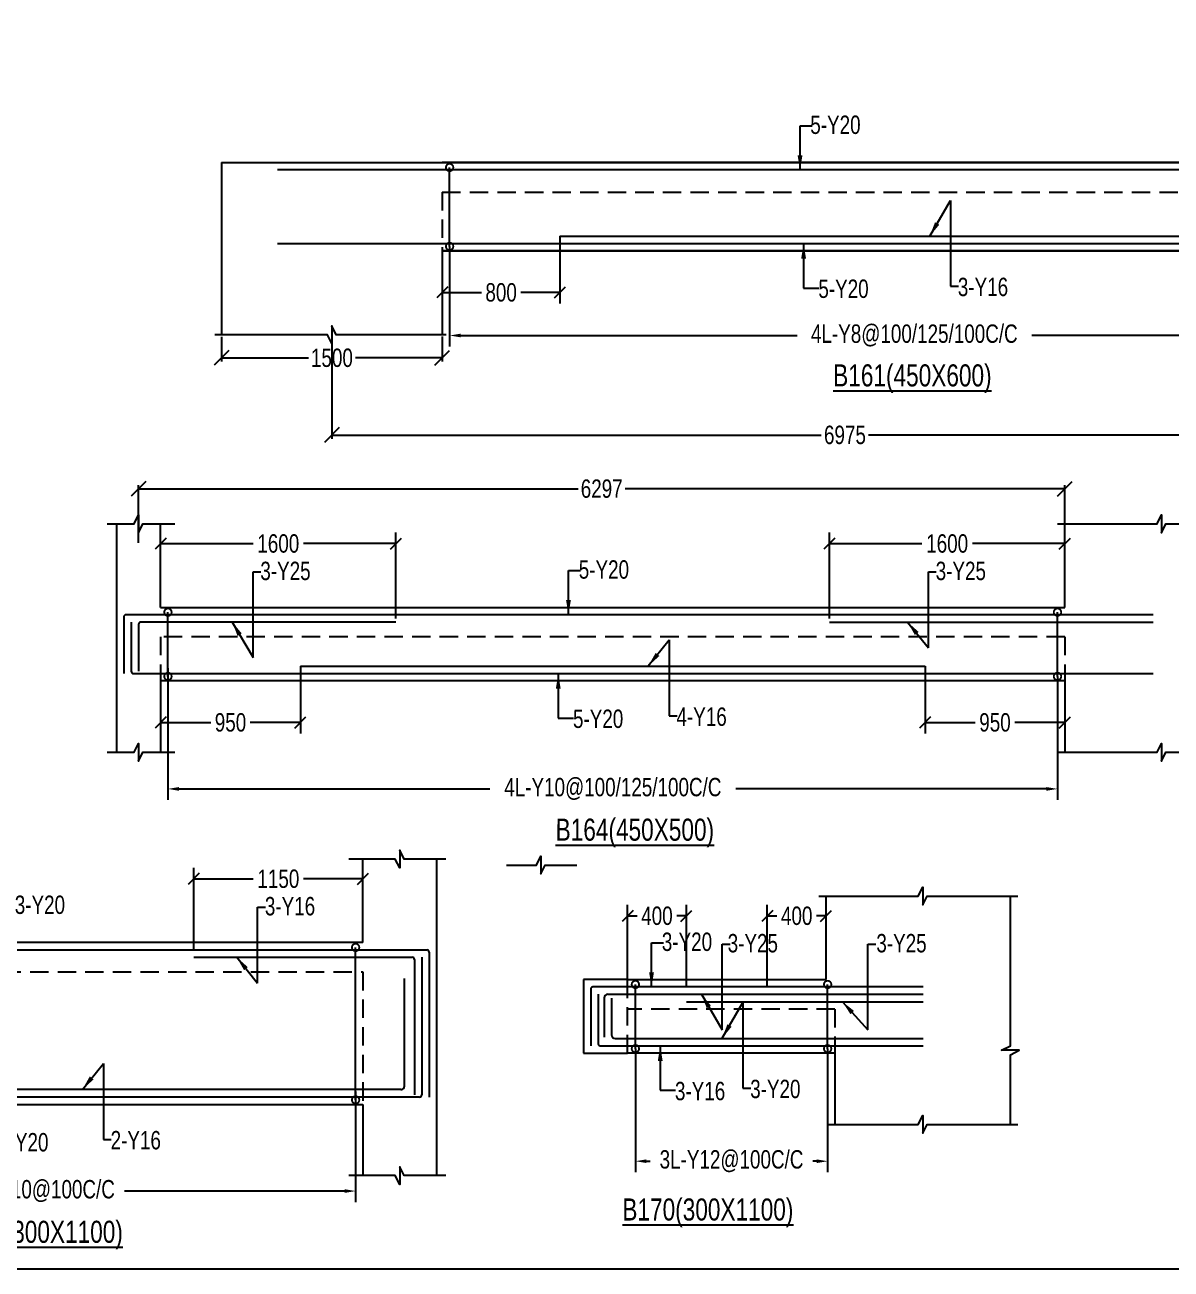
# Model space of a CAD drawing. Header units: millimetres. Extents: x 0 to 31744305, y -21599035 to 0.
# Drawn here: x 31663438 to 31671230, y -21226542 to -21218082 of the extents above; entities that cross this region are included whole.
import ezdxf

# ---------------------------------------------------------------- set-up
doc = ezdxf.new("R2010")
doc.units = ezdxf.units.MM
doc.header["$LTSCALE"] = 1000
doc.header["$MEASUREMENT"] = 0
doc.header["$PDMODE"] = 3
for name, pattern in [('CONTINOUS', [0]), ('CONTINU', [0]), ('HIDDEN', [0.375, 0.25, -0.125])]:
    doc.linetypes.add(name, pattern=pattern)
for name, color, linetype in [('-S-ARROW', 253, 'Continuous'), ('-S-MISC', 8, 'Continuous'), ('-S-STIRRUPS DIM', 6, 'Continuous'), ('-S-STIRUP', 11, 'Continuous'), ('-STR-BEAM', 7, 'CONTINU'), ('-STR-COLUMN', 5, 'HIDDEN'), ('-STR-REINF', 3, 'Continuous'), ('-STR-RF-DIM', 8, 'CONTINOUS'), ('-STR-TEXT', 6, 'Continuous'), ('S-DIM', 7, 'Continuous'), ('SEC TEXT', 9, 'Continuous'), ('SLAB LINE', 254, 'HIDDEN')]:
    doc.layers.add(name, color=color, linetype=linetype)
doc.styles.add('BEAM-LS', font='romans.shx', dxfattribs={"width": 0.8})
doc.styles.add('SOBHA', font='swisscl.ttf')
doc.styles.add('sobha.sed', font='swisscl.ttf')
doc.dimstyles.new('S-50', dxfattribs={"dimscale": 50, "dimtxt": 2.5, "dimasz": 2, "dimexe": 0.5, "dimexo": 0.25, "dimgap": 0.25, "dimtad": 0, "dimdec": 0, "dimrnd": 0.0005, "dimzin": 0, "dimdsep": 46, "dimtxsty": 'sobha.sed', "dimblk": 'OBLIQUE', "dimcen": 0.09, "dimclrd": 8, "dimclre": 8, "dimclrt": 6, "dimadec": 0, "dimazin": 0, "dimtfac": 1, "dimtdec": 0, "dimtofl": 0, "dimtmove": 2, "dimatfit": 3, "dimfxl": 0.18, "dimtolj": 1, "dimtzin": 0, "dimlwd": -1, "dimlwe": -1, "dimarcsym": 0})
doc.dimstyles.new('S-DIM50', dxfattribs={"dimscale": 50, "dimtxt": 2.5, "dimasz": 1.5, "dimexe": 1.5, "dimexo": 1, "dimgap": 0.5, "dimtad": 0, "dimdec": 0, "dimzin": 0, "dimdsep": 46, "dimtxsty": 'SOBHA', "dimcen": 0.09, "dimclrd": 256, "dimclre": 256, "dimclrt": 6, "dimadec": 5, "dimazin": 0, "dimtfac": 1, "dimtdec": 0, "dimtofl": 0, "dimtmove": 0, "dimatfit": 3, "dimfxl": 0.18, "dimtolj": 1, "dimtzin": 0, "dimlwd": -1, "dimlwe": -1, "dimarcsym": 0})
doc.dimstyles.new('STIRUP', dxfattribs={"dimscale": 50, "dimtxt": 2.5, "dimasz": 2.2, "dimexe": 0, "dimexo": 0, "dimgap": 0.5, "dimtad": 0, "dimdec": 0, "dimzin": 0, "dimdsep": 46, "dimtxsty": 'BEAM-LS', "dimblk": 'DOTSMALL', "dimcen": 0.09, "dimclrd": 256, "dimclre": 256, "dimclrt": 256, "dimadec": 5, "dimazin": 0, "dimtfac": 1, "dimtdec": 0, "dimtofl": 0, "dimtmove": 0, "dimatfit": 3, "dimldrblk": 'DOTSMALL', "dimfxl": 0, "dimfxlon": 1, "dimtolj": 1, "dimtzin": 0, "dimlwd": -1, "dimlwe": -1, "dimarcsym": 0})

# ---------------------------------------------------------------- blocks, each defined once
blk = doc.blocks.new('*D274')
at = {"layer": '-STR-RF-DIM', "transparency": 16777216}
for p, q in [((31666325.2, -21219588.2), (31666325.2, -21220269)), ((31672225.2, -21219588.2), (31672225.2, -21220269)), ((31666400.2, -21220194), (31668686.8, -21220194)), ((31672150.2, -21220194), (31670282.1, -21220194))]:
    blk.add_line(p, q, dxfattribs=at)
for points in [[(31666400.2, -21220181.5), (31666400.2, -21220206.5), (31666325.2, -21220194)], [(31672150.2, -21220181.5), (31672150.2, -21220206.5), (31672225.2, -21220194)]]:
    blk.add_solid(points, dxfattribs=at)
at = {"layer": 'Defpoints', "color": 0, "transparency": 16777216}
for p in [(31666325.2, -21219588.2, 0), (31672225.2, -21219588.2, 0), (31672225.2, -21220194)]:
    blk.add_point(p, dxfattribs=at)
at = {"layer": '-STR-RF-DIM', "color": 6, "transparency": 16777216, "insert": (31669484.4, -21220194), "char_height": 125, "attachment_point": 5, "style": 'SOBHA'}
blk.add_mtext('\\A1;4L-Y8@100/125/100C/C', dxfattribs=at)
blk = doc.blocks.new('_DotSmall')
at = {"color": 0, "linetype": 'ByBlock', "const_width": 0.5}
blk.add_lwpolyline([(-0.0625, 0, 1), (0.0625, 0, 1)], format="xyb", close=True, dxfattribs=at)
blk = doc.blocks.new('*D275')
at = {"layer": '-S-STIRUP', "ltscale": 100, "transparency": 16777216}
blk.add_line((31666325.2, -21219588.2), (31666325.2, -21219051.5), dxfattribs=at)
at = {"layer": 'Defpoints', "color": 0, "linetype": 'CONTINU', "ltscale": 100, "transparency": 16777216}
for p in [(31666325.2, -21219051.5), (31666325.2, -21219051.5), (31666325.2, -21219588.2, 0)]:
    blk.add_point(p, dxfattribs=at)
at = {"layer": '-S-STIRUP', "linetype": 'CONTINU', "ltscale": 100, "transparency": 16777216, "xscale": 100, "yscale": 100, "zscale": 100}
for p, rotation in [((31666325.2, -21219051.5), 90), ((31666325.2, -21219588.2), 270)]:
    blk.add_blockref('_DotSmall', p, dxfattribs=dict(at, rotation=rotation))
blk = doc.blocks.new('_OBLIQUE')
at = {"color": 0, "linetype": 'ByBlock'}
blk.add_line((-0.5, -0.5), (0.5, 0.5), dxfattribs=at)
blk = doc.blocks.new('*D289')
at = {"layer": '-STR-RF-DIM', "transparency": 16777216}
for p, q in [((31664410.4, -21222455), (31664410.4, -21223351.8)), ((31670457.6, -21222511.9), (31670457.6, -21223351.8)), ((31664485.4, -21223276.8), (31666598.2, -21223276.8)), ((31670382.6, -21223276.8), (31668271.8, -21223276.8))]:
    blk.add_line(p, q, dxfattribs=at)
for points in [[(31664485.4, -21223264.3), (31664485.4, -21223289.3), (31664410.4, -21223276.8)], [(31670382.6, -21223264.3), (31670382.6, -21223289.3), (31670457.6, -21223276.8)]]:
    blk.add_solid(points, dxfattribs=at)
at = {"layer": 'Defpoints', "color": 0, "transparency": 16777216}
for p in [(31664410.4, -21222455, 178586.6), (31670457.6, -21222511.9, 178586.6), (31670457.6, -21223276.8)]:
    blk.add_point(p, dxfattribs=at)
at = {"layer": '-STR-RF-DIM', "color": 6, "transparency": 16777216, "insert": (31667435, -21223276.8), "char_height": 125, "attachment_point": 5, "style": 'SOBHA'}
blk.add_mtext('\\A1;4L-Y10@100/125/100C/C', dxfattribs=at)
blk = doc.blocks.new('*D290')
at = {"layer": '-S-STIRUP', "ltscale": 100, "transparency": 16777216}
blk.add_line((31664410.4, -21222511.9), (31664410.4, -21222075.2), dxfattribs=at)
at = {"layer": 'Defpoints', "color": 0, "linetype": 'CONTINU', "ltscale": 100, "transparency": 16777216}
for p in [(31664410.4, -21222075.2), (31664410.4, -21222075.2), (31664410.4, -21222511.9)]:
    blk.add_point(p, dxfattribs=at)
at = {"layer": '-S-STIRUP', "linetype": 'CONTINU', "ltscale": 100, "transparency": 16777216, "xscale": 100, "yscale": 100, "zscale": 100}
for p, rotation in [((31664410.4, -21222075.2), 90), ((31664410.4, -21222511.9), 270)]:
    blk.add_blockref('_DotSmall', p, dxfattribs=dict(at, rotation=rotation))
blk = doc.blocks.new('*D291')
at = {"layer": '-S-STIRUP', "ltscale": 100, "transparency": 16777216}
blk.add_line((31670457.6, -21222511.9), (31670457.6, -21222075.2), dxfattribs=at)
at = {"layer": 'Defpoints', "color": 0, "linetype": 'CONTINU', "ltscale": 100, "transparency": 16777216}
for p in [(31670457.6, -21222075.2), (31670457.6, -21222075.2), (31670457.6, -21222511.9)]:
    blk.add_point(p, dxfattribs=at)
at = {"layer": '-S-STIRUP', "linetype": 'CONTINU', "ltscale": 100, "transparency": 16777216, "xscale": 100, "yscale": 100, "zscale": 100}
for p, rotation in [((31670457.6, -21222075.2), 90), ((31670457.6, -21222511.9), 270)]:
    blk.add_blockref('_DotSmall', p, dxfattribs=dict(at, rotation=rotation))
blk = doc.blocks.new('*D298')
at = {"layer": '-STR-RF-DIM', "transparency": 16777216}
for p, q in [((31665686.1, -21225334.3), (31665686.1, -21226085.9)), ((31661460.7, -21225391.2), (31661460.7, -21226085.9)), ((31661535.7, -21226010.9), (31663007.7, -21226010.9)), ((31665611.1, -21226010.9), (31664114.3, -21226010.9))]:
    blk.add_line(p, q, dxfattribs=at)
for points in [[(31661535.7, -21225998.4), (31661535.7, -21226023.4), (31661460.7, -21226010.9)], [(31665611.1, -21225998.4), (31665611.1, -21226023.4), (31665686.1, -21226010.9)]]:
    blk.add_solid(points, dxfattribs=at)
at = {"layer": 'Defpoints', "color": 0, "transparency": 16777216}
for p in [(31665686.1, -21225334.3, 178586.6), (31661460.7, -21225391.2, 178586.6), (31661460.7, -21226010.9)]:
    blk.add_point(p, dxfattribs=at)
at = {"layer": '-STR-RF-DIM', "color": 6, "transparency": 16777216, "insert": (31663561, -21226010.9), "char_height": 125, "attachment_point": 5, "style": 'SOBHA'}
blk.add_mtext('\\A1;3L-Y10@100C/C', dxfattribs=at)
blk = doc.blocks.new('*D299')
at = {"layer": '-S-STIRUP', "ltscale": 100, "transparency": 16777216}
blk.add_line((31665686.1, -21225391.2), (31665686.1, -21224354.5), dxfattribs=at)
at = {"layer": 'Defpoints', "color": 0, "linetype": 'CONTINU', "ltscale": 100, "transparency": 16777216}
for p in [(31665686.1, -21224354.5), (31665686.1, -21224354.5), (31665686.1, -21225391.2)]:
    blk.add_point(p, dxfattribs=at)
at = {"layer": '-S-STIRUP', "linetype": 'CONTINU', "ltscale": 100, "transparency": 16777216, "xscale": 100, "yscale": 100, "zscale": 100}
for p, rotation in [((31665686.1, -21224354.5), 90), ((31665686.1, -21225391.2), 270)]:
    blk.add_blockref('_DotSmall', p, dxfattribs=dict(at, rotation=rotation))
blk = doc.blocks.new('*D490')
at = {"color": 8, "transparency": 16777216}
for p, q in [((31672500.1, -21219631), (31672500.1, -21220895.5)), ((31665525.2, -21220141.5), (31665525.2, -21220895.5)), ((31665525.2, -21220870.5), (31668851.7, -21220870.5)), ((31672500.1, -21220870.5), (31669173.6, -21220870.5))]:
    blk.add_line(p, q, dxfattribs=at)
at = {"layer": 'Defpoints', "color": 0, "transparency": 16777216}
for p in [(31672500.1, -21219618.5, 0), (31665525.2, -21220129, 0), (31672500.1, -21220870.5)]:
    blk.add_point(p, dxfattribs=at)
at = {"color": 8, "transparency": 16777216, "xscale": 100, "yscale": 100, "zscale": 100, "rotation": 180}
blk.add_blockref('_OBLIQUE', (31665525.2, -21220870.5), dxfattribs=at)
at = {"color": 8, "transparency": 16777216, "xscale": 100, "yscale": 100, "zscale": 100}
blk.add_blockref('_OBLIQUE', (31672500.1, -21220870.5), dxfattribs=at)
at = {"color": 6, "transparency": 16777216, "insert": (31669012.7, -21220870.5), "char_height": 125, "attachment_point": 5, "style": 'sobha.sed'}
blk.add_mtext('\\A1;6975', dxfattribs=at)
blk = doc.blocks.new('*D491')
at = {"layer": '-S-STIRRUPS DIM', "color": 251, "transparency": 16777216}
for p, q in [((31667075.3, -21219518.5), (31667075.3, -21219976.4)), ((31666275.2, -21219618.5), (31666275.2, -21219976.4))]:
    blk.add_line(p, q, dxfattribs=at)
at = {"layer": '-S-STIRRUPS DIM', "color": 8, "transparency": 16777216}
for p, q in [((31666275.2, -21219901.4), (31666540.9, -21219901.4)), ((31667075.3, -21219901.4), (31666809.6, -21219901.4))]:
    blk.add_line(p, q, dxfattribs=at)
at = {"layer": 'Defpoints', "color": 0, "transparency": 16777216}
for p in [(31667075.3, -21219518.5, 0), (31666275.2, -21219618.5, -178586.6), (31666275.2, -21219901.4)]:
    blk.add_point(p, dxfattribs=at)
at = {"layer": '-S-STIRRUPS DIM', "color": 8, "transparency": 16777216, "xscale": 75, "yscale": 75, "zscale": 75, "rotation": 180}
blk.add_blockref('_OBLIQUE', (31666275.2, -21219901.4), dxfattribs=at)
at = {"layer": '-S-STIRRUPS DIM', "color": 8, "transparency": 16777216, "xscale": 75, "yscale": 75, "zscale": 75}
blk.add_blockref('_OBLIQUE', (31667075.3, -21219901.4), dxfattribs=at)
at = {"layer": '-S-STIRRUPS DIM', "color": 6, "transparency": 16777216, "insert": (31666675.3, -21219901.4), "char_height": 125, "attachment_point": 5, "style": 'sobha.sed'}
blk.add_mtext('\\A1;800', dxfattribs=at)
blk = doc.blocks.new('*D495')
at = {"layer": '-S-STIRRUPS DIM', "color": 251, "transparency": 16777216}
for p, q in [((31668907.6, -21222118.4), (31668907.6, -21221533.8)), ((31670507.6, -21222042.2), (31670507.6, -21221533.8))]:
    blk.add_line(p, q, dxfattribs=at)
at = {"layer": '-S-STIRRUPS DIM', "color": 8, "transparency": 16777216}
for p, q in [((31668907.6, -21221608.8), (31669535.7, -21221608.8)), ((31670507.6, -21221608.8), (31669879.5, -21221608.8))]:
    blk.add_line(p, q, dxfattribs=at)
at = {"layer": 'Defpoints', "color": 0, "transparency": 16777216}
for p in [(31670507.6, -21221608.8), (31670507.6, -21222042.2, 0), (31668907.6, -21222118.4, 0)]:
    blk.add_point(p, dxfattribs=at)
at = {"layer": '-S-STIRRUPS DIM', "color": 8, "transparency": 16777216, "xscale": 75, "yscale": 75, "zscale": 75, "rotation": 180}
blk.add_blockref('_OBLIQUE', (31668907.6, -21221608.8), dxfattribs=at)
at = {"layer": '-S-STIRRUPS DIM', "color": 8, "transparency": 16777216, "xscale": 75, "yscale": 75, "zscale": 75}
blk.add_blockref('_OBLIQUE', (31670507.6, -21221608.8), dxfattribs=at)
at = {"layer": '-S-STIRRUPS DIM', "color": 6, "transparency": 16777216, "insert": (31669707.6, -21221608.8), "char_height": 125, "attachment_point": 5, "style": 'sobha.sed'}
blk.add_mtext('\\A1;1600', dxfattribs=at)
blk = doc.blocks.new('*D496')
at = {"color": 8, "transparency": 16777216}
for p, q in [((31664210.6, -21221603.5), (31664210.6, -21221211)), ((31670507.6, -21221521.3), (31670507.6, -21221211)), ((31664210.6, -21221236), (31667198.6, -21221236)), ((31670507.6, -21221236), (31667519.6, -21221236))]:
    blk.add_line(p, q, dxfattribs=at)
at = {"layer": 'Defpoints', "color": 0, "transparency": 16777216}
for p in [(31670507.6, -21221236), (31670507.6, -21221533.8, 0), (31664210.6, -21221616, 0)]:
    blk.add_point(p, dxfattribs=at)
at = {"color": 8, "transparency": 16777216, "xscale": 100, "yscale": 100, "zscale": 100, "rotation": 180}
blk.add_blockref('_OBLIQUE', (31664210.6, -21221236), dxfattribs=at)
at = {"color": 8, "transparency": 16777216, "xscale": 100, "yscale": 100, "zscale": 100}
blk.add_blockref('_OBLIQUE', (31670507.6, -21221236), dxfattribs=at)
at = {"color": 6, "transparency": 16777216, "insert": (31667359.1, -21221236), "char_height": 125, "attachment_point": 5, "style": 'sobha.sed'}
blk.add_mtext('\\A1;6297', dxfattribs=at)
blk = doc.blocks.new('*D497')
at = {"layer": '-S-STIRRUPS DIM', "color": 251, "transparency": 16777216}
for p, q in [((31664360.6, -21222042.2), (31664360.6, -21221533.8)), ((31665960.6, -21222118.4), (31665960.6, -21221533.8))]:
    blk.add_line(p, q, dxfattribs=at)
at = {"layer": '-S-STIRRUPS DIM', "color": 8, "transparency": 16777216}
for p, q in [((31664360.6, -21221608.8), (31664988.7, -21221608.8)), ((31665960.6, -21221608.8), (31665332.5, -21221608.8))]:
    blk.add_line(p, q, dxfattribs=at)
at = {"layer": 'Defpoints', "color": 0, "transparency": 16777216}
for p in [(31664360.6, -21221608.8), (31664360.6, -21222042.2, 0), (31665960.6, -21222118.4, 0)]:
    blk.add_point(p, dxfattribs=at)
at = {"layer": '-S-STIRRUPS DIM', "color": 8, "transparency": 16777216, "xscale": 75, "yscale": 75, "zscale": 75, "rotation": 180}
blk.add_blockref('_OBLIQUE', (31664360.6, -21221608.8), dxfattribs=at)
at = {"layer": '-S-STIRRUPS DIM', "color": 8, "transparency": 16777216, "xscale": 75, "yscale": 75, "zscale": 75}
blk.add_blockref('_OBLIQUE', (31665960.6, -21221608.8), dxfattribs=at)
at = {"layer": '-S-STIRRUPS DIM', "color": 6, "transparency": 16777216, "insert": (31665160.6, -21221608.8), "char_height": 125, "attachment_point": 5, "style": 'sobha.sed'}
blk.add_mtext('\\A1;1600', dxfattribs=at)
blk = doc.blocks.new('*D498')
at = {"layer": '-S-STIRRUPS DIM', "color": 251, "transparency": 16777216}
for p, q in [((31669557.6, -21222442.2), (31669557.6, -21222900.1)), ((31670507.6, -21222542.2), (31670507.6, -21222900.1))]:
    blk.add_line(p, q, dxfattribs=at)
at = {"layer": '-S-STIRRUPS DIM', "color": 8, "transparency": 16777216}
for p, q in [((31669557.6, -21222825.1), (31669898.2, -21222825.1)), ((31670507.6, -21222825.1), (31670167, -21222825.1))]:
    blk.add_line(p, q, dxfattribs=at)
at = {"layer": 'Defpoints', "color": 0, "transparency": 16777216}
for p in [(31669557.6, -21222442.2, 0), (31670507.6, -21222542.2, -178586.6), (31670507.6, -21222825.1)]:
    blk.add_point(p, dxfattribs=at)
at = {"layer": '-S-STIRRUPS DIM', "color": 8, "transparency": 16777216, "xscale": 75, "yscale": 75, "zscale": 75, "rotation": 180}
blk.add_blockref('_OBLIQUE', (31669557.6, -21222825.1), dxfattribs=at)
at = {"layer": '-S-STIRRUPS DIM', "color": 8, "transparency": 16777216, "xscale": 75, "yscale": 75, "zscale": 75}
blk.add_blockref('_OBLIQUE', (31670507.6, -21222825.1), dxfattribs=at)
at = {"layer": '-S-STIRRUPS DIM', "color": 6, "transparency": 16777216, "insert": (31670032.6, -21222825.1), "char_height": 125, "attachment_point": 5, "style": 'sobha.sed'}
blk.add_mtext('\\A1;950', dxfattribs=at)
blk = doc.blocks.new('*D499')
at = {"layer": '-S-STIRRUPS DIM', "color": 251, "transparency": 16777216}
for p, q in [((31665310.6, -21222442.2), (31665310.6, -21222900.1)), ((31664360.6, -21222542.2), (31664360.6, -21222900.1))]:
    blk.add_line(p, q, dxfattribs=at)
at = {"layer": '-S-STIRRUPS DIM', "color": 8, "transparency": 16777216}
for p, q in [((31664360.6, -21222825.1), (31664701.1, -21222825.1)), ((31665310.6, -21222825.1), (31664970, -21222825.1))]:
    blk.add_line(p, q, dxfattribs=at)
at = {"layer": 'Defpoints', "color": 0, "transparency": 16777216}
for p in [(31665310.6, -21222442.2, 0), (31664360.6, -21222542.2, -178586.6), (31664360.6, -21222825.1)]:
    blk.add_point(p, dxfattribs=at)
at = {"layer": '-S-STIRRUPS DIM', "color": 8, "transparency": 16777216, "xscale": 75, "yscale": 75, "zscale": 75, "rotation": 180}
blk.add_blockref('_OBLIQUE', (31664360.6, -21222825.1), dxfattribs=at)
at = {"layer": '-S-STIRRUPS DIM', "color": 8, "transparency": 16777216, "xscale": 75, "yscale": 75, "zscale": 75}
blk.add_blockref('_OBLIQUE', (31665310.6, -21222825.1), dxfattribs=at)
at = {"layer": '-S-STIRRUPS DIM', "color": 6, "transparency": 16777216, "insert": (31664835.6, -21222825.1), "char_height": 125, "attachment_point": 5, "style": 'sobha.sed'}
blk.add_mtext('\\A1;950', dxfattribs=at)
blk = doc.blocks.new('*D500')
at = {"layer": '-S-STIRRUPS DIM', "color": 251, "transparency": 16777216}
for p, q in [((31664586, -21224376.3), (31664586, -21223813.1)), ((31665736, -21224321.5), (31665736, -21223813.1))]:
    blk.add_line(p, q, dxfattribs=at)
at = {"layer": '-S-STIRRUPS DIM', "color": 8, "transparency": 16777216}
for p, q in [((31664586, -21223888.1), (31664989.1, -21223888.1)), ((31665736, -21223888.1), (31665332.9, -21223888.1))]:
    blk.add_line(p, q, dxfattribs=at)
at = {"layer": 'Defpoints', "color": 0, "transparency": 16777216}
for p in [(31665736, -21223888.1), (31665736, -21224321.5, 0), (31664586, -21224376.3, 0)]:
    blk.add_point(p, dxfattribs=at)
at = {"layer": '-S-STIRRUPS DIM', "color": 8, "transparency": 16777216, "xscale": 75, "yscale": 75, "zscale": 75, "rotation": 180}
blk.add_blockref('_OBLIQUE', (31664586, -21223888.1), dxfattribs=at)
at = {"layer": '-S-STIRRUPS DIM', "color": 8, "transparency": 16777216, "xscale": 75, "yscale": 75, "zscale": 75}
blk.add_blockref('_OBLIQUE', (31665736, -21223888.1), dxfattribs=at)
at = {"layer": '-S-STIRRUPS DIM', "color": 6, "transparency": 16777216, "insert": (31665161, -21223888.1), "char_height": 125, "attachment_point": 5, "style": 'sobha.sed'}
blk.add_mtext('\\A1;1150', dxfattribs=at)
blk = doc.blocks.new('*D832')
at = {"layer": '-S-STIRRUPS DIM', "color": 251, "transparency": 16777216}
for p, q in [((31668484.7, -21224620.3), (31668484.7, -21224064.9)), ((31668884.7, -21224573.3), (31668884.7, -21224064.9))]:
    blk.add_line(p, q, dxfattribs=at)
at = {"layer": '-S-STIRRUPS DIM', "color": 8, "transparency": 16777216}
for p, q in [((31668484.7, -21224139.9), (31668549.7, -21224139.9)), ((31668884.7, -21224139.9), (31668819.7, -21224139.9))]:
    blk.add_line(p, q, dxfattribs=at)
at = {"layer": 'Defpoints', "color": 0, "transparency": 16777216}
for p in [(31668884.7, -21224139.9), (31668884.7, -21224573.3, 0), (31668484.7, -21224620.3, 0)]:
    blk.add_point(p, dxfattribs=at)
at = {"layer": '-S-STIRRUPS DIM', "color": 8, "transparency": 16777216, "xscale": 75, "yscale": 75, "zscale": 75, "rotation": 180}
blk.add_blockref('_OBLIQUE', (31668484.7, -21224139.9), dxfattribs=at)
at = {"layer": '-S-STIRRUPS DIM', "color": 8, "transparency": 16777216, "xscale": 75, "yscale": 75, "zscale": 75}
blk.add_blockref('_OBLIQUE', (31668884.7, -21224139.9), dxfattribs=at)
at = {"layer": '-S-STIRRUPS DIM', "color": 6, "transparency": 16777216, "insert": (31668684.7, -21224139.9), "char_height": 125, "attachment_point": 5, "style": 'sobha.sed'}
blk.add_mtext('\\A1;400', dxfattribs=at)
blk = doc.blocks.new('*D833')
at = {"layer": '-STR-RF-DIM', "transparency": 16777216}
for p, q in [((31667588.2, -21225043), (31667588.2, -21225882.9)), ((31668895.1, -21225043), (31668895.1, -21225882.9)), ((31667663.2, -21225807.9), (31667688.3, -21225807.9)), ((31668820.1, -21225807.9), (31668794.9, -21225807.9))]:
    blk.add_line(p, q, dxfattribs=at)
for points in [[(31667663.2, -21225795.4), (31667663.2, -21225820.4), (31667588.2, -21225807.9)], [(31668820.1, -21225795.4), (31668820.1, -21225820.4), (31668895.1, -21225807.9)]]:
    blk.add_solid(points, dxfattribs=at)
at = {"layer": 'Defpoints', "color": 0, "transparency": 16777216}
for p in [(31667588.2, -21225043, 0), (31668895.1, -21225043, 178586.6), (31668895.1, -21225807.9)]:
    blk.add_point(p, dxfattribs=at)
at = {"layer": '-STR-RF-DIM', "color": 6, "transparency": 16777216, "insert": (31668241.6, -21225807.9), "char_height": 125, "attachment_point": 5, "style": 'SOBHA'}
blk.add_mtext('\\A1;3L-Y12@100C/C', dxfattribs=at)
blk = doc.blocks.new('*D834')
at = {"layer": '-S-STIRUP', "ltscale": 100, "transparency": 16777216}
blk.add_line((31667588.2, -21225043), (31667588.2, -21224606.3), dxfattribs=at)
at = {"layer": 'Defpoints', "color": 0, "linetype": 'CONTINU', "ltscale": 100, "transparency": 16777216}
for p in [(31667588.2, -21224606.3), (31667588.2, -21224606.3), (31667588.2, -21225043, 0)]:
    blk.add_point(p, dxfattribs=at)
at = {"layer": '-S-STIRUP', "linetype": 'CONTINU', "ltscale": 100, "transparency": 16777216, "xscale": 100, "yscale": 100, "zscale": 100}
for p, rotation in [((31667588.2, -21224606.3), 90), ((31667588.2, -21225043), 270)]:
    blk.add_blockref('_DotSmall', p, dxfattribs=dict(at, rotation=rotation))
blk = doc.blocks.new('*D835')
at = {"layer": '-S-STIRUP', "ltscale": 100, "transparency": 16777216}
blk.add_line((31668895.1, -21225043), (31668895.1, -21224606.3), dxfattribs=at)
at = {"layer": 'Defpoints', "color": 0, "linetype": 'CONTINU', "ltscale": 100, "transparency": 16777216}
for p in [(31668895.1, -21224606.3), (31668895.1, -21224606.3), (31668895.1, -21225043, 0)]:
    blk.add_point(p, dxfattribs=at)
at = {"layer": '-S-STIRUP', "linetype": 'CONTINU', "ltscale": 100, "transparency": 16777216, "xscale": 100, "yscale": 100, "zscale": 100}
for p, rotation in [((31668895.1, -21224606.3), 90), ((31668895.1, -21225043), 270)]:
    blk.add_blockref('_DotSmall', p, dxfattribs=dict(at, rotation=rotation))
blk = doc.blocks.new('*D831')
at = {"layer": '-S-STIRRUPS DIM', "color": 251, "transparency": 16777216}
for p, q in [((31667534.7, -21224573.3), (31667534.7, -21224064.9)), ((31667934.7, -21224620.3), (31667934.7, -21224064.9))]:
    blk.add_line(p, q, dxfattribs=at)
at = {"layer": '-S-STIRRUPS DIM', "color": 8, "transparency": 16777216}
for p, q in [((31667534.7, -21224139.9), (31667599.7, -21224139.9)), ((31667934.7, -21224139.9), (31667869.7, -21224139.9))]:
    blk.add_line(p, q, dxfattribs=at)
at = {"layer": 'Defpoints', "color": 0, "transparency": 16777216}
for p in [(31667534.7, -21224139.9), (31667534.7, -21224573.3, 0), (31667934.7, -21224620.3, 0)]:
    blk.add_point(p, dxfattribs=at)
at = {"layer": '-S-STIRRUPS DIM', "color": 8, "transparency": 16777216, "xscale": 75, "yscale": 75, "zscale": 75, "rotation": 180}
blk.add_blockref('_OBLIQUE', (31667534.7, -21224139.9), dxfattribs=at)
at = {"layer": '-S-STIRRUPS DIM', "color": 8, "transparency": 16777216, "xscale": 75, "yscale": 75, "zscale": 75}
blk.add_blockref('_OBLIQUE', (31667934.7, -21224139.9), dxfattribs=at)
at = {"layer": '-S-STIRRUPS DIM', "color": 6, "transparency": 16777216, "insert": (31667734.7, -21224139.9), "char_height": 125, "attachment_point": 5, "style": 'sobha.sed'}
blk.add_mtext('\\A1;400', dxfattribs=at)
blk = doc.blocks.new('*D1118')
at = {"layer": 'Defpoints', "color": 0, "transparency": 16777216}
for p in [(31664775.2, -21220189.4, 0), (31666275.2, -21220189.3, 0), (31666275.2, -21220346.1)]:
    blk.add_point(p, dxfattribs=at)
at = {"layer": 'S-DIM', "color": 8, "transparency": 16777216}
for p, q in [((31664775.2, -21220201.9), (31664775.2, -21220371.1)), ((31666275.2, -21220201.8), (31666275.2, -21220371.1)), ((31664775.2, -21220346.1), (31665365.8, -21220346.1)), ((31666275.2, -21220346.1), (31665684.6, -21220346.1))]:
    blk.add_line(p, q, dxfattribs=at)
at = {"layer": 'S-DIM', "color": 8, "transparency": 16777216, "xscale": 100, "yscale": 100, "zscale": 100, "rotation": 180}
blk.add_blockref('_OBLIQUE', (31664775.2, -21220346.1), dxfattribs=at)
at = {"layer": 'S-DIM', "color": 8, "transparency": 16777216, "xscale": 100, "yscale": 100, "zscale": 100}
blk.add_blockref('_OBLIQUE', (31666275.2, -21220346.1), dxfattribs=at)
at = {"layer": 'S-DIM', "color": 6, "transparency": 16777216, "insert": (31665525.2, -21220346.1), "char_height": 125, "attachment_point": 5, "style": 'sobha.sed'}
blk.add_mtext('\\A1;1500', dxfattribs=at)

msp = doc.modelspace()

# ---------------------------------------------------------------- linework, layer by layer
at = {"layer": '-S-MISC', "linetype": 'ByBlock', "ltscale": 1000, "elevation": 0}
for points in [[(31666302, -21220189.4), (31665555.1, -21220188.6), (31665525.2, -21220129), (31665525.2, -21220249.1), (31665495.4, -21220188.6), (31664728.1, -21220189.4)], [(31663998, -21221474), (31664180.7, -21221474), (31664210.6, -21221414.3), (31664210.6, -21221534.5), (31664240.4, -21221474), (31664456.5, -21221474)], [(31670457.6, -21221474), (31671134.1, -21221474), (31671163.9, -21221414.3), (31671163.9, -21221534.5), (31671193.8, -21221474), (31671810, -21221474.2)], [(31670459.1, -21223026.8), (31671134.1, -21223026.8), (31671163.9, -21222967.1), (31671163.9, -21223087.3), (31671193.8, -21223026.8), (31671810, -21223027)], [(31666298.6, -21223753.3), (31666015.8, -21223753.3), (31665986, -21223693.7), (31665986, -21223813.8), (31665956.1, -21223753.3), (31665640.1, -21223753.3)], [(31666712.2, -21223794.8), (31666915, -21223794.3), (31666944.9, -21223734.7), (31666944.9, -21223854.8), (31666974.7, -21223794.3), (31667190.7, -21223794.8)], [(31668834.7, -21224005.1), (31669511.2, -21224005.1), (31669541.1, -21223945.4), (31669541.1, -21224065.6), (31669570.9, -21224005.1), (31670187.1, -21224005.3)], [(31670137.1, -21225557.9), (31670137.9, -21225084), (31670197.5, -21225054.1), (31670077.4, -21225054.1), (31670137.9, -21225024.3), (31670137.3, -21224005.1)], [(31668895.1, -21225557.9), (31669511.2, -21225557.9), (31669541.1, -21225498.2), (31669541.1, -21225618.4), (31669570.9, -21225557.9), (31670187.1, -21225558.1)], [(31666298.6, -21225906.1), (31666015.9, -21225906.1), (31665986, -21225846.4), (31665986, -21225966.6), (31665956.2, -21225906.1), (31665640.1, -21225906.1)]]:
    msp.add_lwpolyline(points, dxfattribs=at)
at = {"layer": '-S-MISC', "linetype": 'ByBlock', "ltscale": 1000}
msp.add_lwpolyline([(31663998, -21223026.8), (31664180.7, -21223026.8), (31664210.6, -21222967.1), (31664210.6, -21223087.3), (31664240.4, -21223026.8), (31664456.4, -21223026.8)], dxfattribs=at)
at = {"layer": '-STR-BEAM'}
for p, q in [((31664775.2, -21219018.5, 0), (31672275.2, -21219018.5, 0)), ((31672275.2, -21219018.5, 0), (31666275.2, -21219018.5, 0)), ((31664360.6, -21222042.2, 0), (31670507.6, -21222042.2, 0)), ((31665736, -21224321.5, 0), (31661410.7, -21224321.5, 0)), ((31667534.7, -21224573.3, 0), (31667234.7, -21224573.3, 0)), ((31667234.7, -21224573.3, 0), (31667234.7, -21225073.3, 0)), ((31667534.7, -21224573.3, 0), (31668884.7, -21224573.3, 0)), ((31667234.7, -21225073.3, 0), (31667534.7, -21225073.3, 0))]:
    msp.add_line(p, q, dxfattribs=at)
at = {"layer": '-STR-BEAM', "elevation": 0}
msp.add_lwpolyline([(31679606.4, -21226541.6), (31644306.4, -21226541.6), (31644306.4, -21197875), (31679606.4, -21197841.6)], close=True, dxfattribs=at)
for points in [[(31666275.2, -21219618.5), (31672275.2, -21219618.5)], [(31672275.2, -21219618.5), (31666275.2, -21219618.5)], [(31670507.6, -21222542.2), (31664360.6, -21222542.2)], [(31668945.1, -21225073.3), (31667534.7, -21225073.3)], [(31661410.7, -21225421.5), (31665736, -21225421.5)]]:
    msp.add_lwpolyline(points, dxfattribs=at)
at = {"layer": '-STR-COLUMN', "linetype": 'Continuous', "ltscale": 10}
for p, q in [((31664775.2, -21219018.5, 0), (31664775.2, -21220189.4, 0)), ((31666275.2, -21219618.5, 0), (31666275.2, -21220189.4, 0)), ((31664060.5, -21221474, 0), (31664060.5, -21223026.8, 0)), ((31664360.6, -21222042.2, 0), (31664360.6, -21221474, 0)), ((31670507.6, -21222042.2, 0), (31670507.6, -21221474, 0)), ((31670507.6, -21222042.2, 0), (31670507.6, -21221474, 0)), ((31664360.6, -21222542.2), (31664360.6, -21223026.8)), ((31670507.6, -21222542.2), (31670507.6, -21223026.8)), ((31670507.6, -21222542.2, 0), (31670507.6, -21223026.8, 0)), ((31665736, -21224321.5, 0), (31665736, -21223753.3, 0)), ((31666236, -21223753.3, 0), (31666236, -21225906.1, 0)), ((31668884.7, -21224573.3, 0), (31668884.7, -21224005.1, 0)), ((31668945.1, -21225073.3, 0), (31668945.1, -21225557.9, 0)), ((31665736, -21225421.5, 0), (31665736, -21225906.1, 0))]:
    msp.add_line(p, q, dxfattribs=at)
at = {"layer": '-STR-REINF', "ltscale": 10}
for p, q in [((31672660, -21219068.5, 0), (31665154.8, -21219068.5, 0)), ((31667075.3, -21219518.5, 0), (31671475.1, -21219518.5, 0)), ((31665154.8, -21219568.5, 0), (31672610, -21219568.5, 0)), ((31664110.5, -21222107.2, 0), (31664110.5, -21222492.8, 0)), ((31671107.6, -21222092.2, 0), (31664125.5, -21222092.2, 0)), ((31664160.5, -21222142.2, 0), (31664160.5, -21222477.2, 0)), ((31664210.5, -21222157.2, 0), (31664210.5, -21222477.2, 0)), ((31665960.6, -21222142.2, 0), (31664225.5, -21222142.2, 0)), ((31668907.6, -21222142.2, 0), (31671107.6, -21222142.2, 0)), ((31664175.5, -21222492.2, 0), (31671107.6, -21222492.2, 0)), ((31665310.6, -21222442.2, 0), (31669557.6, -21222442.2, 0)), ((31660810.7, -21224371.5, 0), (31666171, -21224371.5, 0)), ((31664586, -21224421.5, 0), (31666071, -21224421.5, 0)), ((31666086, -21224436.5, 0), (31666086, -21225356.5, 0)), ((31666136, -21224421.5, 0), (31666136, -21225356.5, 0)), ((31666186, -21224386.5, 0), (31666186, -21225372.2, 0)), ((31666018.7, -21225296.5, 0), (31666018.7, -21224565.3, 0)), ((31667284.7, -21224638.3, 0), (31667284.7, -21225023.9, 0)), ((31669545.1, -21224623.3, 0), (31667299.7, -21224623.3, 0)), ((31667334.7, -21224673.3, 0), (31667334.7, -21225008.3, 0)), ((31667376.1, -21224698.3, 0), (31667376.1, -21224965.4, 0)), ((31667401.1, -21224673.3, 0), (31669545.1, -21224673.3, 0)), ((31667426.1, -21224698.3, 0), (31667426.1, -21224948.3, 0)), ((31667936.1, -21224723.3, 0), (31669545.1, -21224723.3, 0)), ((31667349.7, -21225023.3, 0), (31669545.1, -21225023.3, 0)), ((31667451.1, -21224973.3, 0), (31669545.1, -21224973.3, 0)), ((31666121, -21225371.5, 0), (31660810.7, -21225371.5, 0)), ((31665993.7, -21225321.5, 0), (31660813.4, -21225321.5, 0))]:
    msp.add_line(p, q, dxfattribs=at)
for centre, start, end in [((31664125.5, -21222107.2, 0), 90, 180), ((31664175.5, -21222477.2, 0), 180, 270), ((31666171, -21224386.5, 0), 0, 90), ((31667299.7, -21224638.3, 0), 90, 180), ((31667349.7, -21225008.3, 0), 180, 270), ((31666121, -21225356.5, 0), 270, 0)]:
    msp.add_arc(centre, 15, start, end, dxfattribs=at)
at = {"layer": '-STR-REINF', "ltscale": 10, "extrusion": (-1.27506e-08, 0, 1)}
msp.add_arc((31664225.5, -21222157.2, -0.4), 15, 90, 180, dxfattribs=at)
at = {"layer": '-STR-REINF', "ltscale": 10, "extrusion": (1.27506e-08, 0, 1)}
msp.add_arc((31666071, -21224436.5, 0.4), 15, 0, 90, dxfattribs=at)
at = {"layer": '-STR-REINF', "ltscale": 10, "extrusion": (-4.14371e-09, 0, 1)}
msp.add_arc((31667401.1, -21224698.3, -0.1), 25, 90, 180, dxfattribs=at)
at = {"layer": '-STR-REINF', "ltscale": 10, "extrusion": (4.44221e-08, 0, 1)}
msp.add_arc((31667451.1, -21224948.3, 1.4), 25, 180, 270, dxfattribs=at)
at = {"layer": '-STR-REINF', "ltscale": 10, "extrusion": (-4.05625e-09, 0, 1)}
msp.add_arc((31665993.7, -21225296.5, -0.1), 25, 270, 0, dxfattribs=at)
at = {"layer": 'SLAB LINE', "color": 8, "linetype": 'HIDDEN', "ltscale": 0.5}
for p, q in [((31666275.2, -21219218.5, 0), (31672275.2, -21219218.5, 0)), ((31666275.2, -21219218.5, 0), (31666275.2, -21219618.5, 0)), ((31670507.4, -21222242.2, 0), (31664360.6, -21222242.2, 0)), ((31664360.6, -21222242.2), (31664360.6, -21222542.2)), ((31670507.4, -21222242.2, 0), (31670507.6, -21222542.2, 0)), ((31661410.9, -21224521.5, 0), (31665736, -21224521.5, 0)), ((31665736, -21224521.5, 0), (31665736, -21225421.5, 0)), ((31667534.7, -21225073.3, 0), (31667534.7, -21224573.3, 0)), ((31668944.9, -21224773.3, 0), (31667534.7, -21224773.3, 0)), ((31668944.9, -21224773.3, 0), (31668944.9, -21225073.3, 0))]:
    msp.add_line(p, q, dxfattribs=at)

# ---------------------------------------------------------------- texts
at = {"layer": '-STR-TEXT', "color": 6, "style": 'SOBHA'}
for s, p in [('5-Y20', (31668777.2, -21218823.6, 0)), ('5-Y20', (31668831.9, -21219938.5, 0)), ('3-Y16', (31669780.2, -21219926.3, 0)), ('3-Y25', (31665038.4, -21221857, 0)), ('5-Y20', (31667203.2, -21221847.3, 0)), ('3-Y25', (31669629.5, -21221857, 0)), ('5-Y20', (31667163.9, -21222862.2, 0)), ('4-Y16', (31667867.3, -21222848.1, 0)), ('3-Y20', (31663369.1, -21224126.7, 0)), ('3-Y16', (31665069.4, -21224136.4, 0)), ('3-Y20', (31667767.8, -21224378.4, 0)), ('3-Y25', (31668215.6, -21224388.1, 0)), ('3-Y25', (31669226.2, -21224388.1, 0)), ('3-Y16', (31667857.1, -21225393.3, 0)), ('3-Y20', (31668368.7, -21225379.2, 0)), ('3-Y20', (31663256.3, -21225741.5, 0)), ('2-Y16', (31664020.7, -21225727.4, 0))]:
    msp.add_text(s, height=125, dxfattribs=at).set_placement(p)
at = {"layer": 'SEC TEXT', "color": 4, "linetype": 'ByBlock', "style": 'sobha.sed'}
for s, rotation, p in [('%%UB161(450X600)', 359.98928, (31668932.7, -21220540.1, 0)), ('%%UB164(450X500)', 359.98928, (31667046, -21223628.8, 0)), ('%%UB170(300X1100)', 359.98928, (31667499.5, -21226211.2, 0)), ('%%UB169(300X1100)', 0.01072, (31662941.5, -21226363.1, 0))]:
    msp.add_text(s, height=150, rotation=rotation, dxfattribs=at).set_placement(p)

# ---------------------------------------------------------------- dimensions: what is measured, and where the dimension line sits
at = {"layer": '-S-STIRRUPS DIM'}
for base, p1, p2, picture, middle in [((31666275.2, -21219901.4, 0), (31667075.3, -21219518.5, 0), (31666275.2, -21219618.5, -178586.6), '*D491', (31666675.3, -21219901.4, 0)), ((31664360.6, -21221608.8, 0), (31665960.6, -21222118.4, 0), (31664360.6, -21222042.2, 0), '*D497', (31665160.6, -21221608.8, 0)), ((31664360.6, -21222825.1), (31665310.6, -21222442.2, 0), (31664360.6, -21222542.2, -178586.6), '*D499', (31664835.6, -21222825.1)), ((31667534.7, -21224139.9, 0), (31667934.7, -21224620.3, 0), (31667534.7, -21224573.3, 0), '*D831', (31667734.7, -21224139.9, 0))]:
    dim = msp.add_linear_dim(base=base, p1=p1, p2=p2, angle=180, dimstyle='S-DIM50', override={"dimscale": 1, "dimtxt": 125, "dimasz": 75, "dimexe": 75, "dimexo": 0, "dimgap": 25, "dimrnd": 5, "dimtxsty": 'sobha.sed', "dimblk1": 'OBLIQUE', "dimblk2": 'OBLIQUE', "dimsah": 1, "dimcen": 4.5, "dimclrd": 8, "dimclre": 251, "dimfxl": 75}, dxfattribs=at)
    dim.commit()
    dim.dimension.update_dxf_attribs({"geometry": picture, "text_midpoint": middle})
for base, p1, p2, picture, middle in [((31670507.6, -21221608.8, 0), (31668907.6, -21222118.4, 0), (31670507.6, -21222042.2, 0), '*D495', (31669707.6, -21221608.8, 0)), ((31670507.6, -21222825.1), (31669557.6, -21222442.2, 0), (31670507.6, -21222542.2, -178586.6), '*D498', (31670032.6, -21222825.1)), ((31665736, -21223888.1, 0), (31664586, -21224376.3, 0), (31665736, -21224321.5, 0), '*D500', (31665161, -21223888.1, 0)), ((31668884.7, -21224139.9, 0), (31668484.7, -21224620.3, 0), (31668884.7, -21224573.3, 0), '*D832', (31668684.7, -21224139.9, 0))]:
    dim = msp.add_linear_dim(base=base, p1=p1, p2=p2, dimstyle='S-DIM50', override={"dimscale": 1, "dimtxt": 125, "dimasz": 75, "dimexe": 75, "dimexo": 0, "dimgap": 25, "dimrnd": 5, "dimtxsty": 'sobha.sed', "dimblk1": 'OBLIQUE', "dimblk2": 'OBLIQUE', "dimsah": 1, "dimcen": 4.5, "dimclrd": 8, "dimclre": 251, "dimfxl": 75}, dxfattribs=at)
    dim.commit()
    dim.dimension.update_dxf_attribs({"geometry": picture, "text_midpoint": middle})
at = {"layer": '-S-STIRUP', "linetype": 'CONTINU', "ltscale": 100}
for base, p1, p2, picture, middle in [((31666325.2, -21219051.5, 0), (31666325.2, -21219588.2, 0), (31666325.2, -21219051.5, 0), '*D275', (31666325.2, -21219319.8, 0)), ((31664410.4, -21222075.2, 178586.6), (31664410.4, -21222511.9, 178586.6), (31664410.4, -21222075.2, 178586.6), '*D290', (31664410.4, -21222293.5, 178586.6)), ((31670457.6, -21222075.2, 178586.6), (31670457.6, -21222511.9, 178586.6), (31670457.6, -21222075.2, 178586.6), '*D291', (31670457.6, -21222293.5, 178586.6)), ((31665686.1, -21224354.5, 178586.6), (31665686.1, -21225391.2, 178586.6), (31665686.1, -21224354.5, 178586.6), '*D299', (31665686.1, -21224872.9, 178586.6)), ((31667588.2, -21224606.3, 0), (31667588.2, -21225043, 0), (31667588.2, -21224606.3, 0), '*D834', (31667588.2, -21224824.6, 0)), ((31668895.1, -21224606.3, 178586.6), (31668895.1, -21225043, 178586.6), (31668895.1, -21224606.3, 178586.6), '*D835', (31668895.1, -21224824.6, 178586.6))]:
    dim = msp.add_linear_dim(base=base, p1=p1, p2=p2, angle=90, text=' ', dimstyle='STIRUP', override={"dimasz": 2}, dxfattribs=at)
    dim.commit()
    dim.dimension.update_dxf_attribs({"geometry": picture, "text_midpoint": middle})
at = {"layer": '-STR-RF-DIM'}
for base, p1, p2, text, picture, middle in [((31672225.2, -21220194, 0), (31666325.2, -21219588.2, 0), (31672225.2, -21219588.2, 0), '4L-Y8@100/125/100C/C', '*D274', (31669484.4, -21220194, 0)), ((31670457.6, -21223276.8), (31664410.4, -21222455, 178586.6), (31670457.6, -21222511.9, 178586.6), '4L-Y10@100/125/100C/C', '*D289', (31667435, -21223276.8)), ((31668895.1, -21225807.9, 0), (31667588.2, -21225043, 0), (31668895.1, -21225043, 178586.6), '3L-Y12@100C/C', '*D833', (31668241.6, -21225807.9, 0))]:
    dim = msp.add_linear_dim(base=base, p1=p1, p2=p2, text=text, dimstyle='S-DIM50', override={"dimscale": 1, "dimtxt": 125, "dimasz": 75, "dimexe": 75, "dimexo": 0, "dimgap": 25, "dimsah": 1, "dimcen": 4.5, "dimfxl": 75}, dxfattribs=at)
    dim.commit()
    dim.dimension.update_dxf_attribs({"geometry": picture, "text_midpoint": middle, "dimtype": 160})
dim = msp.add_linear_dim(base=(31661460.7, -21226010.9, 0), p1=(31665686.1, -21225334.3, 178586.6), p2=(31661460.7, -21225391.2, 178586.6), angle=180, text='3L-Y10@100C/C', dimstyle='S-DIM50', override={"dimscale": 1, "dimtxt": 125, "dimasz": 75, "dimexe": 75, "dimexo": 0, "dimgap": 25, "dimsah": 1, "dimcen": 4.5, "dimfxl": 75}, dxfattribs=at)
dim.commit()
dim.dimension.update_dxf_attribs({"geometry": '*D298', "text_midpoint": (31663561, -21226010.9, 0), "dimtype": 160})
at = {"color": 1}
for base, p1, p2, picture, middle in [((31672500.1, -21220870.5), (31665525.2, -21220129, 0), (31672500.1, -21219618.5, 0), '*D490', (31669012.7, -21220870.5)), ((31670507.6, -21221236), (31664210.6, -21221616, 0), (31670507.6, -21221533.8, 0), '*D496', (31667359.1, -21221236))]:
    dim = msp.add_linear_dim(base=base, p1=p1, p2=p2, dimstyle='S-50', override={"dimclrd": 8}, dxfattribs=at)
    dim.commit()
    dim.dimension.update_dxf_attribs({"geometry": picture, "text_midpoint": middle})
at = {"layer": 'S-DIM', "color": 1}
dim = msp.add_linear_dim(base=(31666275.2, -21220346.1), p1=(31664775.2, -21220189.4, 0), p2=(31666275.2, -21220189.3, 0), dimstyle='S-50', dxfattribs=at)
dim.commit()
dim.dimension.update_dxf_attribs({"geometry": '*D1118', "text_midpoint": (31665525.2, -21220346.1)})

# ---------------------------------------------------------------- leaders
at = {"layer": '-S-ARROW'}
for points, override in [([(31668707.3, -21219068.5, 0), (31668707.3, -21218768.5, 0), (31668789.6, -21218768.5, 0)], {"dimasz": 2, "dimgap": 0.1, "dimtad": 0}), ([(31669588.9, -21219518.5, 0), (31669731.1, -21219276.2, 0), (31669731.1, -21219858.5, 0), (31669784, -21219858.5, 0)], {"dimgap": 0.1}), ([(31668731.8, -21219571.2, 0), (31668731.8, -21219871.2, 0), (31668835.3, -21219871.2, 0)], {"dimasz": 2, "dimgap": 0.1, "dimtad": 0}), ([(31664847.1, -21222141.9, 0), (31664989.3, -21222384.1, 0), (31664989.3, -21221801.9, 0), (31665042.3, -21221801.9, 0)], {"dimgap": 0.1}), ([(31667133.3, -21222092.2, 0), (31667133.3, -21221792.2, 0), (31667215.7, -21221792.2, 0)], {"dimasz": 2, "dimgap": 0.1, "dimtad": 0}), ([(31669438.2, -21222141.9, 0), (31669580.4, -21222318.6, 0), (31669580.4, -21221801.9, 0), (31669633.4, -21221801.9, 0)], {"dimgap": 0.1}), ([(31667676, -21222440.3, 0), (31667818.2, -21222263.5, 0), (31667818.2, -21222780.3, 0), (31667871.1, -21222780.3, 0)], {"dimgap": 0.1}), ([(31667063.8, -21222494.9, 0), (31667063.8, -21222794.9, 0), (31667167.3, -21222794.9, 0)], {"dimasz": 2, "dimgap": 0.1, "dimtad": 0}), ([(31664878, -21224421.2, 0), (31665020.3, -21224597.9, 0), (31665020.3, -21224081.2, 0), (31665073.2, -21224081.2, 0)], {"dimgap": 0.1}), ([(31667697.8, -21224623.3, 0), (31667697.8, -21224323.3, 0), (31667780.2, -21224323.3, 0)], {"dimasz": 2, "dimgap": 0.1, "dimtad": 0}), ([(31668036.9, -21224673, 0), (31668179.1, -21224915.2, 0), (31668179.1, -21224333, 0), (31668232, -21224333, 0)], {"dimgap": 0.1}), ([(31668995.1, -21224723.3, 0), (31669169.2, -21224915.2, 0), (31669169.2, -21224333, 0), (31669222.2, -21224333, 0)], {"dimgap": 0.1}), ([(31668177.4, -21224971.4, 0), (31668319.6, -21224729.1, 0), (31668319.6, -21225311.4, 0), (31668372.5, -21225311.4, 0)], {"dimgap": 0.1}), ([(31667757.1, -21225026, 0), (31667757.1, -21225326, 0), (31667860.5, -21225326, 0)], {"dimasz": 2, "dimgap": 0.1, "dimtad": 0}), ([(31663829.4, -21225319.6, 0), (31663971.6, -21225142.8, 0), (31663971.6, -21225659.6, 0), (31664024.5, -21225659.6, 0)], {"dimgap": 0.1})]:
    msp.add_leader(points, dimstyle='S-50', override=override, dxfattribs=at)

doc.saveas('drawing.dxf')
